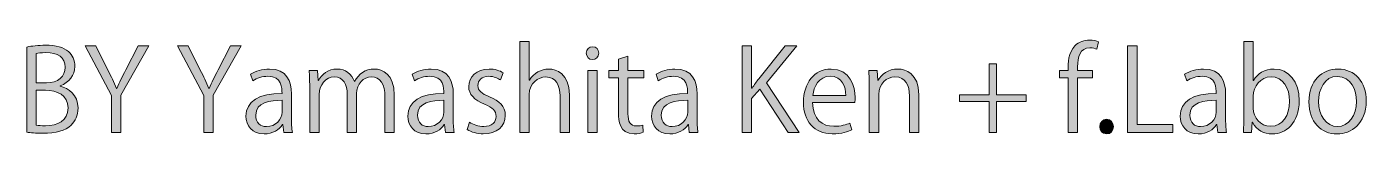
# Model space of a CAD drawing. Header units: inches. Extents: x -59 to 469, y 3 to 300.
# Drawn here: x 366 to 465.6, y 8.1 to 15.1 of the extents above; entities that cross this region are included whole.
import ezdxf

# ---------------------------------------------------------------- set-up
doc = ezdxf.new("R2010")
doc.units = ezdxf.units.IN
doc.header["$MEASUREMENT"] = 0
doc.layers.add('レイヤー 1', color=7, linetype='Continuous')

# ---------------------------------------------------------------- blocks, each defined once
blk = doc.blocks.new('block 129')
at = {"layer": 'レイヤー 1', "true_color": 0xffffff}
h = blk.add_hatch(color=7, dxfattribs=at)
h.dxf.hatch_style = 2
edge = h.paths.add_edge_path()
edge.add_spline(control_points=[(406.372, 8.183), (406.372, 8.183), (405.669, 8.183), (405.669, 8.183), (405.669, 8.183), (405.669, 10.91), (405.669, 10.91), (405.669, 11.663), (405.398, 12.316), (404.602, 12.316), (404.06, 12.316), (403.383, 11.867), (403.383, 11.02), (403.383, 11.02), (403.383, 8.183), (403.383, 8.183), (403.383, 8.183), (402.68, 8.183), (402.68, 8.183), (402.68, 8.183), (402.68, 14.958), (402.68, 14.958), (402.68, 14.958), (403.383, 14.958), (403.383, 14.958), (403.383, 14.958), (403.383, 12.087), (403.383, 12.087), (403.383, 12.087), (403.4, 12.087), (403.4, 12.087), (403.705, 12.595), (404.264, 12.908), (404.831, 12.908), (405.398, 12.908), (406.372, 12.561), (406.372, 10.995), (406.372, 10.995), (406.372, 8.183), (406.372, 8.183)], knot_values=[0, 0, 0, 0, 1, 1, 1, 2, 2, 2, 3, 3, 3, 4, 4, 4, 5, 5, 5, 6, 6, 6, 7, 7, 7, 8, 8, 8, 9, 9, 9, 10, 10, 10, 11, 11, 11, 12, 12, 12, 13, 13, 13, 13], degree=3, periodic=1)
h = blk.add_hatch(color=7, dxfattribs=at)
h.dxf.hatch_style = 2
edge = h.paths.add_edge_path()
edge.add_spline(control_points=[(443.429, 12.798), (443.429, 13.374), (443.429, 14.128), (443.937, 14.644), (444.242, 14.94), (444.64, 15.059), (445.004, 15.059), (445.301, 15.059), (445.538, 14.991), (445.69, 14.923), (445.69, 14.923), (445.571, 14.373), (445.571, 14.373), (445.445, 14.424), (445.283, 14.483), (445.038, 14.483), (444.31, 14.483), (444.132, 13.806), (444.132, 13.061), (444.132, 13.061), (444.132, 12.798), (444.132, 12.798), (444.132, 12.798), (445.25, 12.798), (445.25, 12.798), (445.25, 12.798), (445.25, 12.248), (445.25, 12.248), (445.25, 12.248), (444.132, 12.248), (444.132, 12.248), (444.132, 12.248), (444.132, 8.183), (444.132, 8.183), (444.132, 8.183), (443.429, 8.183), (443.429, 8.183), (443.429, 8.183), (443.429, 12.248), (443.429, 12.248), (443.429, 12.248), (442.794, 12.248), (442.794, 12.248), (442.794, 12.248), (442.794, 12.798), (442.794, 12.798), (442.794, 12.798), (443.429, 12.798), (443.429, 12.798)], knot_values=[0, 0, 0, 0, 1, 1, 1, 2, 2, 2, 3, 3, 3, 4, 4, 4, 5, 5, 5, 6, 6, 6, 7, 7, 7, 8, 8, 8, 9, 9, 9, 10, 10, 10, 11, 11, 11, 12, 12, 12, 13, 13, 13, 14, 14, 14, 15, 15, 15, 16, 16, 16, 16], degree=3, periodic=1)
h = blk.add_hatch(color=7, dxfattribs=at)
h.dxf.hatch_style = 2
edge = h.paths.add_edge_path()
edge.add_spline(control_points=[(457.204, 12.053), (457.492, 12.587), (458.017, 12.908), (458.737, 12.908), (459.829, 12.908), (460.6, 11.969), (460.6, 10.546), (460.6, 8.869), (459.575, 8.082), (458.619, 8.082), (457.95, 8.082), (457.458, 8.353), (457.128, 8.946), (457.128, 8.946), (457.103, 8.946), (457.103, 8.946), (457.103, 8.946), (457.06, 8.183), (457.06, 8.183), (457.06, 8.183), (456.451, 8.183), (456.451, 8.183), (456.468, 8.488), (456.485, 8.954), (456.485, 9.327), (456.485, 9.327), (456.485, 14.958), (456.485, 14.958), (456.485, 14.958), (457.188, 14.958), (457.188, 14.958), (457.188, 14.958), (457.188, 12.053), (457.188, 12.053), (457.188, 12.053), (457.204, 12.053), (457.204, 12.053)], knot_values=[0, 0, 0, 0, 1, 1, 1, 2, 2, 2, 3, 3, 3, 4, 4, 4, 5, 5, 5, 6, 6, 6, 7, 7, 7, 8, 8, 8, 9, 9, 9, 10, 10, 10, 11, 11, 11, 12, 12, 12, 12], degree=3, periodic=1)
edge = h.paths.add_edge_path()
edge.add_spline(control_points=[(457.188, 9.987), (457.188, 9.301), (457.704, 8.658), (458.483, 8.658), (459.381, 8.658), (459.88, 9.428), (459.88, 10.52), (459.88, 11.486), (459.406, 12.332), (458.508, 12.332), (457.704, 12.332), (457.188, 11.579), (457.188, 10.901), (457.188, 10.901), (457.188, 9.987), (457.188, 9.987)], knot_values=[0, 0, 0, 0, 1, 1, 1, 2, 2, 2, 3, 3, 3, 4, 4, 4, 5, 5, 5, 5], degree=3, periodic=1)
h = blk.add_hatch(color=7, dxfattribs=at)
h.dxf.hatch_style = 2
edge = h.paths.add_edge_path()
edge.add_spline(control_points=[(368.526, 11.638), (369.136, 11.494), (369.856, 10.986), (369.856, 10.012), (369.856, 9.436), (369.636, 9.03), (369.339, 8.742), (368.907, 8.319), (368.213, 8.133), (367.239, 8.133), (366.706, 8.133), (366.308, 8.175), (366.046, 8.2), (366.046, 8.2), (366.046, 14.542), (366.046, 14.542), (366.401, 14.619), (366.909, 14.678), (367.434, 14.678), (368.23, 14.678), (368.755, 14.526), (369.136, 14.204), (369.441, 13.941), (369.619, 13.569), (369.619, 13.086), (369.619, 12.451), (369.187, 11.901), (368.526, 11.663), (368.526, 11.663), (368.526, 11.638), (368.526, 11.638)], knot_values=[0, 0, 0, 0, 1, 1, 1, 2, 2, 2, 3, 3, 3, 4, 4, 4, 5, 5, 5, 6, 6, 6, 7, 7, 7, 8, 8, 8, 9, 9, 9, 10, 10, 10, 10], degree=3, periodic=1)
edge = h.paths.add_edge_path()
edge.add_spline(control_points=[(367.502, 11.875), (368.357, 11.875), (368.907, 12.366), (368.907, 13.027), (368.907, 13.027), (368.907, 13.035), (368.907, 13.035), (368.907, 13.797), (368.349, 14.128), (367.468, 14.128), (367.096, 14.128), (366.875, 14.102), (366.748, 14.068), (366.748, 14.068), (366.748, 11.875), (366.748, 11.875), (366.748, 11.875), (367.502, 11.875), (367.502, 11.875)], knot_values=[0, 0, 0, 0, 1, 1, 1, 2, 2, 2, 3, 3, 3, 4, 4, 4, 5, 5, 5, 6, 6, 6, 6], degree=3, periodic=1)
edge = h.paths.add_edge_path()
edge.add_spline(control_points=[(366.748, 8.734), (366.909, 8.7), (367.138, 8.692), (367.434, 8.692), (368.323, 8.692), (369.119, 9.039), (369.119, 10.012), (369.119, 10.978), (368.281, 11.333), (367.426, 11.333), (367.426, 11.333), (366.748, 11.333), (366.748, 11.333), (366.748, 11.333), (366.748, 8.734), (366.748, 8.734)], knot_values=[0, 0, 0, 0, 1, 1, 1, 2, 2, 2, 3, 3, 3, 4, 4, 4, 5, 5, 5, 5], degree=3, periodic=1)
h = blk.add_hatch(color=7, dxfattribs=at)
h.dxf.hatch_style = 2
edge = h.paths.add_edge_path()
edge.add_spline(control_points=[(375.114, 14.636), (375.114, 14.636), (373.039, 10.952), (373.039, 10.952), (373.039, 10.952), (373.039, 8.183), (373.039, 8.183), (373.039, 8.183), (372.336, 8.183), (372.336, 8.183), (372.336, 8.183), (372.336, 10.935), (372.336, 10.935), (372.336, 10.935), (370.372, 14.636), (370.372, 14.636), (370.372, 14.636), (371.176, 14.636), (371.176, 14.636), (371.176, 14.636), (372.074, 12.832), (372.074, 12.832), (372.319, 12.35), (372.522, 11.934), (372.717, 11.469), (372.717, 11.469), (372.743, 11.469), (372.743, 11.469), (372.921, 11.901), (373.141, 12.341), (373.395, 12.841), (373.395, 12.841), (374.326, 14.636), (374.326, 14.636), (374.326, 14.636), (375.114, 14.636), (375.114, 14.636)], knot_values=[0, 0, 0, 0, 1, 1, 1, 2, 2, 2, 3, 3, 3, 4, 4, 4, 5, 5, 5, 6, 6, 6, 7, 7, 7, 8, 8, 8, 9, 9, 9, 10, 10, 10, 11, 11, 11, 12, 12, 12, 12], degree=3, periodic=1)
h = blk.add_hatch(color=7, dxfattribs=at)
h.dxf.hatch_style = 2
edge = h.paths.add_edge_path()
edge.add_spline(control_points=[(381.98, 14.636), (381.98, 14.636), (379.905, 10.952), (379.905, 10.952), (379.905, 10.952), (379.905, 8.183), (379.905, 8.183), (379.905, 8.183), (379.202, 8.183), (379.202, 8.183), (379.202, 8.183), (379.202, 10.935), (379.202, 10.935), (379.202, 10.935), (377.238, 14.636), (377.238, 14.636), (377.238, 14.636), (378.042, 14.636), (378.042, 14.636), (378.042, 14.636), (378.94, 12.832), (378.94, 12.832), (379.185, 12.35), (379.389, 11.934), (379.583, 11.469), (379.583, 11.469), (379.609, 11.469), (379.609, 11.469), (379.787, 11.901), (380.007, 12.341), (380.261, 12.841), (380.261, 12.841), (381.192, 14.636), (381.192, 14.636), (381.192, 14.636), (381.98, 14.636), (381.98, 14.636)], knot_values=[0, 0, 0, 0, 1, 1, 1, 2, 2, 2, 3, 3, 3, 4, 4, 4, 5, 5, 5, 6, 6, 6, 7, 7, 7, 8, 8, 8, 9, 9, 9, 10, 10, 10, 11, 11, 11, 12, 12, 12, 12], degree=3, periodic=1)
h = blk.add_hatch(color=7, dxfattribs=at)
h.dxf.hatch_style = 2
edge = h.paths.add_edge_path()
edge.add_spline(control_points=[(408.082, 13.611), (407.811, 13.611), (407.625, 13.823), (407.625, 14.094), (407.625, 14.356), (407.819, 14.568), (408.09, 14.568), (408.37, 14.568), (408.548, 14.356), (408.548, 14.094), (408.548, 13.797), (408.353, 13.611), (408.082, 13.611)], knot_values=[0, 0, 0, 0, 1, 1, 1, 2, 2, 2, 3, 3, 3, 4, 4, 4, 4], degree=3, periodic=1)
h.paths.add_polyline_path([(408.437, 8.183), (407.735, 8.183), (407.735, 12.798), (408.437, 12.798)])
h = blk.add_hatch(color=7, dxfattribs=at)
h.dxf.hatch_style = 2
edge = h.paths.add_edge_path()
edge.add_spline(control_points=[(423.449, 8.183), (423.449, 8.183), (422.619, 8.183), (422.619, 8.183), (422.619, 8.183), (420.51, 11.418), (420.51, 11.418), (420.51, 11.418), (419.91, 10.715), (419.91, 10.715), (419.91, 10.715), (419.91, 8.183), (419.91, 8.183), (419.91, 8.183), (419.207, 8.183), (419.207, 8.183), (419.207, 8.183), (419.207, 14.636), (419.207, 14.636), (419.207, 14.636), (419.91, 14.636), (419.91, 14.636), (419.91, 14.636), (419.91, 11.486), (419.91, 11.486), (419.91, 11.486), (419.943, 11.486), (419.943, 11.486), (420.104, 11.731), (420.282, 11.969), (420.443, 12.18), (420.443, 12.18), (422.407, 14.636), (422.407, 14.636), (422.407, 14.636), (423.271, 14.636), (423.271, 14.636), (423.271, 14.636), (421.002, 11.892), (421.002, 11.892), (421.002, 11.892), (423.449, 8.183), (423.449, 8.183)], knot_values=[0, 0, 0, 0, 1, 1, 1, 2, 2, 2, 3, 3, 3, 4, 4, 4, 5, 5, 5, 6, 6, 6, 7, 7, 7, 8, 8, 8, 9, 9, 9, 10, 10, 10, 11, 11, 11, 12, 12, 12, 13, 13, 13, 14, 14, 14, 14], degree=3, periodic=1)
h = blk.add_hatch(color=7, dxfattribs=at)
h.dxf.hatch_style = 2
h.paths.add_polyline_path([(451.219, 8.183), (447.849, 8.183), (447.849, 14.636), (448.551, 14.636), (448.551, 8.785), (451.219, 8.785)])
h = blk.add_hatch(color=7, dxfattribs=at)
h.dxf.hatch_style = 2
edge = h.paths.add_edge_path()
edge.add_spline(control_points=[(410.021, 13.637), (410.021, 13.637), (410.715, 13.874), (410.715, 13.874), (410.715, 13.874), (410.715, 12.798), (410.715, 12.798), (410.715, 12.798), (411.909, 12.798), (411.909, 12.798), (411.909, 12.798), (411.909, 12.248), (411.909, 12.248), (411.909, 12.248), (410.715, 12.248), (410.715, 12.248), (410.715, 12.248), (410.715, 9.58), (410.715, 9.58), (410.715, 8.996), (410.893, 8.674), (411.342, 8.674), (411.553, 8.674), (411.697, 8.7), (411.816, 8.742), (411.816, 8.742), (411.858, 8.2), (411.858, 8.2), (411.705, 8.133), (411.468, 8.09), (411.172, 8.09), (410.055, 8.09), (410.021, 9.106), (410.021, 9.598), (410.021, 9.598), (410.021, 12.248), (410.021, 12.248), (410.021, 12.248), (409.309, 12.248), (409.309, 12.248), (409.309, 12.248), (409.309, 12.798), (409.309, 12.798), (409.309, 12.798), (410.021, 12.798), (410.021, 12.798), (410.021, 12.798), (410.021, 13.637), (410.021, 13.637)], knot_values=[0, 0, 0, 0, 1, 1, 1, 2, 2, 2, 3, 3, 3, 4, 4, 4, 5, 5, 5, 6, 6, 6, 7, 7, 7, 8, 8, 8, 9, 9, 9, 10, 10, 10, 11, 11, 11, 12, 12, 12, 13, 13, 13, 14, 14, 14, 15, 15, 15, 16, 16, 16, 16], degree=3, periodic=1)
h = blk.add_hatch(color=7, dxfattribs=at)
h.dxf.hatch_style = 2
h.paths.add_polyline_path([(437.562, 13.281), (438.104, 13.281), (438.104, 10.995), (440.306, 10.995), (440.306, 10.487), (438.104, 10.487), (438.104, 8.183), (437.562, 8.183), (437.562, 10.487), (435.361, 10.487), (435.361, 10.995), (437.562, 10.995)])
h = blk.add_hatch(color=7, dxfattribs=at)
h.dxf.hatch_style = 2
edge = h.paths.add_edge_path()
edge.add_spline(control_points=[(385.714, 9.284), (385.714, 8.903), (385.722, 8.505), (385.781, 8.183), (385.781, 8.183), (385.138, 8.183), (385.138, 8.183), (385.138, 8.183), (385.07, 8.776), (385.07, 8.776), (385.07, 8.776), (385.045, 8.776), (385.045, 8.776), (384.808, 8.412), (384.333, 8.082), (383.681, 8.082), (382.8, 8.082), (382.335, 8.725), (382.335, 9.394), (382.335, 10.504), (383.3, 11.105), (385.011, 11.096), (385.011, 11.486), (385.011, 12.366), (383.961, 12.366), (383.562, 12.366), (383.148, 12.256), (382.834, 12.036), (382.834, 12.036), (382.665, 12.519), (382.665, 12.519), (383.037, 12.764), (383.554, 12.908), (384.071, 12.908), (385.375, 12.908), (385.714, 11.985), (385.714, 11.071), (385.714, 11.071), (385.714, 9.284), (385.714, 9.284)], knot_values=[0, 0, 0, 0, 1, 1, 1, 2, 2, 2, 3, 3, 3, 4, 4, 4, 5, 5, 5, 6, 6, 6, 7, 7, 7, 8, 8, 8, 9, 9, 9, 10, 10, 10, 11, 11, 11, 12, 12, 12, 13, 13, 13, 13], degree=3, periodic=1)
edge = h.paths.add_edge_path()
edge.add_spline(control_points=[(385.019, 10.58), (384.147, 10.58), (383.055, 10.453), (383.055, 9.479), (383.055, 8.886), (383.427, 8.624), (383.85, 8.624), (384.536, 8.624), (385.019, 9.149), (385.019, 9.708), (385.019, 9.708), (385.019, 10.58), (385.019, 10.58)], knot_values=[0, 0, 0, 0, 1, 1, 1, 2, 2, 2, 3, 3, 3, 4, 4, 4, 4], degree=3, periodic=1)
h = blk.add_hatch(color=7, dxfattribs=at)
h.dxf.hatch_style = 2
edge = h.paths.add_edge_path()
edge.add_spline(control_points=[(393.351, 8.183), (393.351, 8.183), (392.656, 8.183), (392.656, 8.183), (392.656, 8.183), (392.656, 10.851), (392.656, 10.851), (392.656, 11.748), (392.334, 12.324), (391.64, 12.324), (391.073, 12.324), (390.556, 11.791), (390.556, 11.088), (390.556, 11.088), (390.556, 8.183), (390.556, 8.183), (390.556, 8.183), (389.862, 8.183), (389.862, 8.183), (389.862, 8.183), (389.862, 11.029), (389.862, 11.029), (389.862, 11.765), (389.549, 12.324), (388.897, 12.324), (388.295, 12.324), (387.762, 11.731), (387.762, 11.012), (387.762, 11.012), (387.762, 8.183), (387.762, 8.183), (387.762, 8.183), (387.068, 8.183), (387.068, 8.183), (387.068, 8.183), (387.068, 11.613), (387.068, 11.613), (387.068, 12.087), (387.051, 12.425), (387.034, 12.806), (387.034, 12.806), (387.652, 12.806), (387.652, 12.806), (387.652, 12.806), (387.695, 12.062), (387.695, 12.062), (387.695, 12.062), (387.72, 12.062), (387.72, 12.062), (387.974, 12.51), (388.397, 12.908), (389.126, 12.908), (389.726, 12.908), (390.192, 12.536), (390.387, 11.985), (390.387, 11.985), (390.404, 11.985), (390.404, 11.985), (390.709, 12.536), (391.175, 12.908), (391.886, 12.908), (392.453, 12.908), (393.351, 12.544), (393.351, 10.961), (393.351, 10.961), (393.351, 8.183), (393.351, 8.183)], knot_values=[0, 0, 0, 0, 1, 1, 1, 2, 2, 2, 3, 3, 3, 4, 4, 4, 5, 5, 5, 6, 6, 6, 7, 7, 7, 8, 8, 8, 9, 9, 9, 10, 10, 10, 11, 11, 11, 12, 12, 12, 13, 13, 13, 14, 14, 14, 15, 15, 15, 16, 16, 16, 17, 17, 17, 18, 18, 18, 19, 19, 19, 20, 20, 20, 21, 21, 21, 22, 22, 22, 22], degree=3, periodic=1)
h = blk.add_hatch(color=7, dxfattribs=at)
h.dxf.hatch_style = 2
edge = h.paths.add_edge_path()
edge.add_spline(control_points=[(397.736, 9.284), (397.736, 8.903), (397.745, 8.505), (397.804, 8.183), (397.804, 8.183), (397.16, 8.183), (397.16, 8.183), (397.16, 8.183), (397.093, 8.776), (397.093, 8.776), (397.093, 8.776), (397.067, 8.776), (397.067, 8.776), (396.83, 8.412), (396.356, 8.082), (395.704, 8.082), (394.823, 8.082), (394.357, 8.725), (394.357, 9.394), (394.357, 10.504), (395.323, 11.105), (397.033, 11.096), (397.033, 11.486), (397.033, 12.366), (395.983, 12.366), (395.585, 12.366), (395.17, 12.256), (394.857, 12.036), (394.857, 12.036), (394.688, 12.519), (394.688, 12.519), (395.06, 12.764), (395.577, 12.908), (396.093, 12.908), (397.397, 12.908), (397.736, 11.985), (397.736, 11.071), (397.736, 11.071), (397.736, 9.284), (397.736, 9.284)], knot_values=[0, 0, 0, 0, 1, 1, 1, 2, 2, 2, 3, 3, 3, 4, 4, 4, 5, 5, 5, 6, 6, 6, 7, 7, 7, 8, 8, 8, 9, 9, 9, 10, 10, 10, 11, 11, 11, 12, 12, 12, 13, 13, 13, 13], degree=3, periodic=1)
edge = h.paths.add_edge_path()
edge.add_spline(control_points=[(397.042, 10.58), (396.169, 10.58), (395.077, 10.453), (395.077, 9.479), (395.077, 8.886), (395.45, 8.624), (395.873, 8.624), (396.559, 8.624), (397.042, 9.149), (397.042, 9.708), (397.042, 9.708), (397.042, 10.58), (397.042, 10.58)], knot_values=[0, 0, 0, 0, 1, 1, 1, 2, 2, 2, 3, 3, 3, 4, 4, 4, 4], degree=3, periodic=1)
h = blk.add_hatch(color=7, dxfattribs=at)
h.dxf.hatch_style = 2
edge = h.paths.add_edge_path()
edge.add_spline(control_points=[(401.25, 12.095), (401.08, 12.206), (400.767, 12.366), (400.352, 12.366), (399.844, 12.366), (399.573, 12.053), (399.573, 11.681), (399.573, 11.282), (399.836, 11.096), (400.428, 10.842), (401.173, 10.538), (401.605, 10.148), (401.605, 9.454), (401.605, 8.632), (400.979, 8.09), (399.971, 8.09), (399.514, 8.09), (399.074, 8.218), (398.76, 8.404), (398.76, 8.404), (398.955, 8.946), (398.955, 8.946), (399.2, 8.802), (399.599, 8.632), (399.997, 8.632), (400.615, 8.632), (400.92, 8.962), (400.92, 9.377), (400.92, 9.809), (400.674, 10.046), (400.064, 10.292), (399.285, 10.605), (398.887, 11.037), (398.887, 11.596), (398.887, 12.316), (399.463, 12.908), (400.395, 12.908), (400.835, 12.908), (401.208, 12.781), (401.453, 12.629), (401.453, 12.629), (401.25, 12.095), (401.25, 12.095)], knot_values=[0, 0, 0, 0, 1, 1, 1, 2, 2, 2, 3, 3, 3, 4, 4, 4, 5, 5, 5, 6, 6, 6, 7, 7, 7, 8, 8, 8, 9, 9, 9, 10, 10, 10, 11, 11, 11, 12, 12, 12, 13, 13, 13, 14, 14, 14, 14], degree=3, periodic=1)
h = blk.add_hatch(color=7, dxfattribs=at)
h.dxf.hatch_style = 2
edge = h.paths.add_edge_path()
edge.add_spline(control_points=[(415.854, 9.284), (415.854, 8.903), (415.863, 8.505), (415.922, 8.183), (415.922, 8.183), (415.279, 8.183), (415.279, 8.183), (415.279, 8.183), (415.211, 8.776), (415.211, 8.776), (415.211, 8.776), (415.185, 8.776), (415.185, 8.776), (414.948, 8.412), (414.474, 8.082), (413.822, 8.082), (412.942, 8.082), (412.476, 8.725), (412.476, 9.394), (412.476, 10.504), (413.441, 11.105), (415.152, 11.096), (415.152, 11.486), (415.152, 12.366), (414.102, 12.366), (413.704, 12.366), (413.289, 12.256), (412.975, 12.036), (412.975, 12.036), (412.806, 12.519), (412.806, 12.519), (413.179, 12.764), (413.695, 12.908), (414.211, 12.908), (415.516, 12.908), (415.854, 11.985), (415.854, 11.071), (415.854, 11.071), (415.854, 9.284), (415.854, 9.284)], knot_values=[0, 0, 0, 0, 1, 1, 1, 2, 2, 2, 3, 3, 3, 4, 4, 4, 5, 5, 5, 6, 6, 6, 7, 7, 7, 8, 8, 8, 9, 9, 9, 10, 10, 10, 11, 11, 11, 12, 12, 12, 13, 13, 13, 13], degree=3, periodic=1)
edge = h.paths.add_edge_path()
edge.add_spline(control_points=[(415.16, 10.58), (414.288, 10.58), (413.196, 10.453), (413.196, 9.479), (413.196, 8.886), (413.568, 8.624), (413.992, 8.624), (414.677, 8.624), (415.16, 9.149), (415.16, 9.708), (415.16, 9.708), (415.16, 10.58), (415.16, 10.58)], knot_values=[0, 0, 0, 0, 1, 1, 1, 2, 2, 2, 3, 3, 3, 4, 4, 4, 4], degree=3, periodic=1)
h = blk.add_hatch(color=7, dxfattribs=at)
h.dxf.hatch_style = 2
edge = h.paths.add_edge_path()
edge.add_spline(control_points=[(427.352, 8.378), (427.089, 8.251), (426.607, 8.09), (425.904, 8.09), (424.558, 8.09), (423.753, 9.039), (423.753, 10.419), (423.753, 11.867), (424.566, 12.908), (425.811, 12.908), (427.233, 12.908), (427.598, 11.604), (427.598, 10.8), (427.598, 10.639), (427.589, 10.52), (427.58, 10.41), (427.58, 10.41), (424.439, 10.41), (424.439, 10.41), (424.447, 9.132), (425.176, 8.649), (426.005, 8.649), (426.581, 8.649), (426.929, 8.768), (427.217, 8.886), (427.217, 8.886), (427.352, 8.378), (427.352, 8.378)], knot_values=[0, 0, 0, 0, 1, 1, 1, 2, 2, 2, 3, 3, 3, 4, 4, 4, 5, 5, 5, 6, 6, 6, 7, 7, 7, 8, 8, 8, 9, 9, 9, 9], degree=3, periodic=1)
edge = h.paths.add_edge_path()
edge.add_spline(control_points=[(426.903, 10.935), (426.911, 11.562), (426.649, 12.375), (425.743, 12.375), (424.896, 12.375), (424.524, 11.57), (424.456, 10.935), (424.456, 10.935), (426.903, 10.935), (426.903, 10.935)], knot_values=[0, 0, 0, 0, 1, 1, 1, 2, 2, 2, 3, 3, 3, 3], degree=3, periodic=1)
h = blk.add_hatch(color=7, dxfattribs=at)
h.dxf.hatch_style = 2
edge = h.paths.add_edge_path()
edge.add_spline(control_points=[(432.339, 8.183), (432.339, 8.183), (431.636, 8.183), (431.636, 8.183), (431.636, 8.183), (431.636, 10.91), (431.636, 10.91), (431.636, 11.663), (431.365, 12.324), (430.56, 12.324), (429.959, 12.324), (429.35, 11.816), (429.35, 11.012), (429.35, 11.012), (429.35, 8.183), (429.35, 8.183), (429.35, 8.183), (428.647, 8.183), (428.647, 8.183), (428.647, 8.183), (428.647, 11.613), (428.647, 11.613), (428.647, 12.087), (428.63, 12.434), (428.613, 12.806), (428.613, 12.806), (429.24, 12.806), (429.24, 12.806), (429.24, 12.806), (429.282, 12.053), (429.282, 12.053), (429.282, 12.053), (429.299, 12.053), (429.299, 12.053), (429.528, 12.502), (430.061, 12.908), (430.781, 12.908), (431.356, 12.908), (432.339, 12.561), (432.339, 10.995), (432.339, 10.995), (432.339, 8.183), (432.339, 8.183)], knot_values=[0, 0, 0, 0, 1, 1, 1, 2, 2, 2, 3, 3, 3, 4, 4, 4, 5, 5, 5, 6, 6, 6, 7, 7, 7, 8, 8, 8, 9, 9, 9, 10, 10, 10, 11, 11, 11, 12, 12, 12, 13, 13, 13, 14, 14, 14, 14], degree=3, periodic=1)
h = blk.add_hatch(color=7, dxfattribs=at)
h.dxf.hatch_style = 2
edge = h.paths.add_edge_path()
edge.add_spline(control_points=[(455.131, 9.284), (455.131, 8.903), (455.139, 8.505), (455.198, 8.183), (455.198, 8.183), (454.555, 8.183), (454.555, 8.183), (454.555, 8.183), (454.487, 8.776), (454.487, 8.776), (454.487, 8.776), (454.461, 8.776), (454.461, 8.776), (454.224, 8.412), (453.75, 8.082), (453.098, 8.082), (452.218, 8.082), (451.752, 8.725), (451.752, 9.394), (451.752, 10.504), (452.717, 11.105), (454.428, 11.096), (454.428, 11.486), (454.428, 12.366), (453.378, 12.366), (452.98, 12.366), (452.565, 12.256), (452.251, 12.036), (452.251, 12.036), (452.082, 12.519), (452.082, 12.519), (452.455, 12.764), (452.971, 12.908), (453.488, 12.908), (454.792, 12.908), (455.131, 11.985), (455.131, 11.071), (455.131, 11.071), (455.131, 9.284), (455.131, 9.284)], knot_values=[0, 0, 0, 0, 1, 1, 1, 2, 2, 2, 3, 3, 3, 4, 4, 4, 5, 5, 5, 6, 6, 6, 7, 7, 7, 8, 8, 8, 9, 9, 9, 10, 10, 10, 11, 11, 11, 12, 12, 12, 13, 13, 13, 13], degree=3, periodic=1)
edge = h.paths.add_edge_path()
edge.add_spline(control_points=[(454.436, 10.58), (453.564, 10.58), (452.472, 10.453), (452.472, 9.479), (452.472, 8.886), (452.844, 8.624), (453.268, 8.624), (453.953, 8.624), (454.436, 9.149), (454.436, 9.708), (454.436, 9.708), (454.436, 10.58), (454.436, 10.58)], knot_values=[0, 0, 0, 0, 1, 1, 1, 2, 2, 2, 3, 3, 3, 4, 4, 4, 4], degree=3, periodic=1)
h = blk.add_hatch(color=7, dxfattribs=at)
h.dxf.hatch_style = 2
edge = h.paths.add_edge_path()
edge.add_spline(control_points=[(465.578, 10.529), (465.578, 8.81), (464.444, 8.082), (463.419, 8.082), (462.234, 8.082), (461.319, 8.971), (461.319, 10.461), (461.319, 12.036), (462.301, 12.908), (463.478, 12.908), (464.74, 12.908), (465.578, 11.943), (465.578, 10.529)], knot_values=[0, 0, 0, 0, 1, 1, 1, 2, 2, 2, 3, 3, 3, 4, 4, 4, 4], degree=3, periodic=1)
edge = h.paths.add_edge_path()
edge.add_spline(control_points=[(463.453, 12.358), (462.454, 12.358), (462.039, 11.376), (462.039, 10.487), (462.039, 9.462), (462.606, 8.632), (463.436, 8.632), (464.274, 8.632), (464.858, 9.462), (464.858, 10.504), (464.858, 11.325), (464.461, 12.358), (463.453, 12.358)], knot_values=[0, 0, 0, 0, 1, 1, 1, 2, 2, 2, 3, 3, 3, 4, 4, 4, 4], degree=3, periodic=1)
h = blk.add_hatch(color=7, dxfattribs=at)
h.dxf.hatch_style = 2
edge = h.paths.add_edge_path()
edge.add_spline(control_points=[(445.783, 8.615), (445.783, 8.937), (445.994, 9.166), (446.291, 9.166), (446.587, 9.166), (446.791, 8.937), (446.791, 8.615), (446.791, 8.311), (446.596, 8.082), (446.282, 8.082), (445.961, 8.082), (445.783, 8.336), (445.783, 8.615)], knot_values=[0, 0, 0, 0, 1, 1, 1, 2, 2, 2, 3, 3, 3, 4, 4, 4, 4], degree=3, periodic=1)
at = {"layer": 'レイヤー 1', "lineweight": 0}
for points in [[(451.219, 8.183), (447.849, 8.183), (447.849, 14.636), (448.551, 14.636), (448.551, 8.785), (451.219, 8.785), (451.219, 8.183)], [(437.562, 13.281), (438.104, 13.281), (438.104, 10.995), (440.306, 10.995), (440.306, 10.487), (438.104, 10.487), (438.104, 8.183), (437.562, 8.183), (437.562, 10.487), (435.361, 10.487), (435.361, 10.995), (437.562, 10.995), (437.562, 13.281)], [(408.437, 8.183), (407.735, 8.183), (407.735, 12.798), (408.437, 12.798), (408.437, 8.183)]]:
    blk.add_lwpolyline(points, dxfattribs=at)
for points, knots in [([(406.372, 8.183), (406.372, 8.183), (405.669, 8.183), (405.669, 8.183), (405.669, 8.183), (405.669, 10.91), (405.669, 10.91), (405.669, 11.663), (405.398, 12.316), (404.602, 12.316), (404.06, 12.316), (403.383, 11.867), (403.383, 11.02), (403.383, 11.02), (403.383, 8.183), (403.383, 8.183), (403.383, 8.183), (402.68, 8.183), (402.68, 8.183), (402.68, 8.183), (402.68, 14.958), (402.68, 14.958), (402.68, 14.958), (403.383, 14.958), (403.383, 14.958), (403.383, 14.958), (403.383, 12.087), (403.383, 12.087), (403.383, 12.087), (403.4, 12.087), (403.4, 12.087), (403.705, 12.595), (404.264, 12.908), (404.831, 12.908), (405.398, 12.908), (406.372, 12.561), (406.372, 10.995), (406.372, 10.995), (406.372, 8.183), (406.372, 8.183)], [0, 0, 0, 0, 1, 1, 1, 2, 2, 2, 3, 3, 3, 4, 4, 4, 5, 5, 5, 6, 6, 6, 7, 7, 7, 8, 8, 8, 9, 9, 9, 10, 10, 10, 11, 11, 11, 12, 12, 12, 13, 13, 13, 13]), ([(443.429, 12.798), (443.429, 13.374), (443.429, 14.128), (443.937, 14.644), (444.242, 14.94), (444.64, 15.059), (445.004, 15.059), (445.301, 15.059), (445.538, 14.991), (445.69, 14.923), (445.69, 14.923), (445.571, 14.373), (445.571, 14.373), (445.445, 14.424), (445.283, 14.483), (445.038, 14.483), (444.31, 14.483), (444.132, 13.806), (444.132, 13.061), (444.132, 13.061), (444.132, 12.798), (444.132, 12.798), (444.132, 12.798), (445.25, 12.798), (445.25, 12.798), (445.25, 12.798), (445.25, 12.248), (445.25, 12.248), (445.25, 12.248), (444.132, 12.248), (444.132, 12.248), (444.132, 12.248), (444.132, 8.183), (444.132, 8.183), (444.132, 8.183), (443.429, 8.183), (443.429, 8.183), (443.429, 8.183), (443.429, 12.248), (443.429, 12.248), (443.429, 12.248), (442.794, 12.248), (442.794, 12.248), (442.794, 12.248), (442.794, 12.798), (442.794, 12.798), (442.794, 12.798), (443.429, 12.798), (443.429, 12.798)], [0, 0, 0, 0, 1, 1, 1, 2, 2, 2, 3, 3, 3, 4, 4, 4, 5, 5, 5, 6, 6, 6, 7, 7, 7, 8, 8, 8, 9, 9, 9, 10, 10, 10, 11, 11, 11, 12, 12, 12, 13, 13, 13, 14, 14, 14, 15, 15, 15, 16, 16, 16, 16]), ([(457.204, 12.053), (457.492, 12.587), (458.017, 12.908), (458.737, 12.908), (459.829, 12.908), (460.6, 11.969), (460.6, 10.546), (460.6, 8.869), (459.575, 8.082), (458.619, 8.082), (457.95, 8.082), (457.458, 8.353), (457.128, 8.946), (457.128, 8.946), (457.103, 8.946), (457.103, 8.946), (457.103, 8.946), (457.06, 8.183), (457.06, 8.183), (457.06, 8.183), (456.451, 8.183), (456.451, 8.183), (456.468, 8.488), (456.485, 8.954), (456.485, 9.327), (456.485, 9.327), (456.485, 14.958), (456.485, 14.958), (456.485, 14.958), (457.188, 14.958), (457.188, 14.958), (457.188, 14.958), (457.188, 12.053), (457.188, 12.053), (457.188, 12.053), (457.204, 12.053), (457.204, 12.053)], [0, 0, 0, 0, 1, 1, 1, 2, 2, 2, 3, 3, 3, 4, 4, 4, 5, 5, 5, 6, 6, 6, 7, 7, 7, 8, 8, 8, 9, 9, 9, 10, 10, 10, 11, 11, 11, 12, 12, 12, 12]), ([(368.526, 11.638), (369.136, 11.494), (369.856, 10.986), (369.856, 10.012), (369.856, 9.436), (369.636, 9.03), (369.339, 8.742), (368.907, 8.319), (368.213, 8.133), (367.239, 8.133), (366.706, 8.133), (366.308, 8.175), (366.046, 8.2), (366.046, 8.2), (366.046, 14.542), (366.046, 14.542), (366.401, 14.619), (366.909, 14.678), (367.434, 14.678), (368.23, 14.678), (368.755, 14.526), (369.136, 14.204), (369.441, 13.941), (369.619, 13.569), (369.619, 13.086), (369.619, 12.451), (369.187, 11.901), (368.526, 11.663), (368.526, 11.663), (368.526, 11.638), (368.526, 11.638)], [0, 0, 0, 0, 1, 1, 1, 2, 2, 2, 3, 3, 3, 4, 4, 4, 5, 5, 5, 6, 6, 6, 7, 7, 7, 8, 8, 8, 9, 9, 9, 10, 10, 10, 10]), ([(367.502, 11.875), (368.357, 11.875), (368.907, 12.366), (368.907, 13.027), (368.907, 13.027), (368.907, 13.035), (368.907, 13.035), (368.907, 13.797), (368.349, 14.128), (367.468, 14.128), (367.096, 14.128), (366.875, 14.102), (366.748, 14.068), (366.748, 14.068), (366.748, 11.875), (366.748, 11.875), (366.748, 11.875), (367.502, 11.875), (367.502, 11.875)], [0, 0, 0, 0, 1, 1, 1, 2, 2, 2, 3, 3, 3, 4, 4, 4, 5, 5, 5, 6, 6, 6, 6]), ([(375.114, 14.636), (375.114, 14.636), (373.039, 10.952), (373.039, 10.952), (373.039, 10.952), (373.039, 8.183), (373.039, 8.183), (373.039, 8.183), (372.336, 8.183), (372.336, 8.183), (372.336, 8.183), (372.336, 10.935), (372.336, 10.935), (372.336, 10.935), (370.372, 14.636), (370.372, 14.636), (370.372, 14.636), (371.176, 14.636), (371.176, 14.636), (371.176, 14.636), (372.074, 12.832), (372.074, 12.832), (372.319, 12.35), (372.522, 11.934), (372.717, 11.469), (372.717, 11.469), (372.743, 11.469), (372.743, 11.469), (372.921, 11.901), (373.141, 12.341), (373.395, 12.841), (373.395, 12.841), (374.326, 14.636), (374.326, 14.636), (374.326, 14.636), (375.114, 14.636), (375.114, 14.636)], [0, 0, 0, 0, 1, 1, 1, 2, 2, 2, 3, 3, 3, 4, 4, 4, 5, 5, 5, 6, 6, 6, 7, 7, 7, 8, 8, 8, 9, 9, 9, 10, 10, 10, 11, 11, 11, 12, 12, 12, 12]), ([(381.98, 14.636), (381.98, 14.636), (379.905, 10.952), (379.905, 10.952), (379.905, 10.952), (379.905, 8.183), (379.905, 8.183), (379.905, 8.183), (379.202, 8.183), (379.202, 8.183), (379.202, 8.183), (379.202, 10.935), (379.202, 10.935), (379.202, 10.935), (377.238, 14.636), (377.238, 14.636), (377.238, 14.636), (378.042, 14.636), (378.042, 14.636), (378.042, 14.636), (378.94, 12.832), (378.94, 12.832), (379.185, 12.35), (379.389, 11.934), (379.583, 11.469), (379.583, 11.469), (379.609, 11.469), (379.609, 11.469), (379.787, 11.901), (380.007, 12.341), (380.261, 12.841), (380.261, 12.841), (381.192, 14.636), (381.192, 14.636), (381.192, 14.636), (381.98, 14.636), (381.98, 14.636)], [0, 0, 0, 0, 1, 1, 1, 2, 2, 2, 3, 3, 3, 4, 4, 4, 5, 5, 5, 6, 6, 6, 7, 7, 7, 8, 8, 8, 9, 9, 9, 10, 10, 10, 11, 11, 11, 12, 12, 12, 12]), ([(408.082, 13.611), (407.811, 13.611), (407.625, 13.823), (407.625, 14.094), (407.625, 14.356), (407.819, 14.568), (408.09, 14.568), (408.37, 14.568), (408.548, 14.356), (408.548, 14.094), (408.548, 13.797), (408.353, 13.611), (408.082, 13.611)], [0, 0, 0, 0, 1, 1, 1, 2, 2, 2, 3, 3, 3, 4, 4, 4, 4]), ([(423.449, 8.183), (423.449, 8.183), (422.619, 8.183), (422.619, 8.183), (422.619, 8.183), (420.51, 11.418), (420.51, 11.418), (420.51, 11.418), (419.91, 10.715), (419.91, 10.715), (419.91, 10.715), (419.91, 8.183), (419.91, 8.183), (419.91, 8.183), (419.207, 8.183), (419.207, 8.183), (419.207, 8.183), (419.207, 14.636), (419.207, 14.636), (419.207, 14.636), (419.91, 14.636), (419.91, 14.636), (419.91, 14.636), (419.91, 11.486), (419.91, 11.486), (419.91, 11.486), (419.943, 11.486), (419.943, 11.486), (420.104, 11.731), (420.282, 11.969), (420.443, 12.18), (420.443, 12.18), (422.407, 14.636), (422.407, 14.636), (422.407, 14.636), (423.271, 14.636), (423.271, 14.636), (423.271, 14.636), (421.002, 11.892), (421.002, 11.892), (421.002, 11.892), (423.449, 8.183), (423.449, 8.183)], [0, 0, 0, 0, 1, 1, 1, 2, 2, 2, 3, 3, 3, 4, 4, 4, 5, 5, 5, 6, 6, 6, 7, 7, 7, 8, 8, 8, 9, 9, 9, 10, 10, 10, 11, 11, 11, 12, 12, 12, 13, 13, 13, 14, 14, 14, 14]), ([(410.021, 13.637), (410.021, 13.637), (410.715, 13.874), (410.715, 13.874), (410.715, 13.874), (410.715, 12.798), (410.715, 12.798), (410.715, 12.798), (411.909, 12.798), (411.909, 12.798), (411.909, 12.798), (411.909, 12.248), (411.909, 12.248), (411.909, 12.248), (410.715, 12.248), (410.715, 12.248), (410.715, 12.248), (410.715, 9.58), (410.715, 9.58), (410.715, 8.996), (410.893, 8.674), (411.342, 8.674), (411.553, 8.674), (411.697, 8.7), (411.816, 8.742), (411.816, 8.742), (411.858, 8.2), (411.858, 8.2), (411.705, 8.133), (411.468, 8.09), (411.172, 8.09), (410.055, 8.09), (410.021, 9.106), (410.021, 9.598), (410.021, 9.598), (410.021, 12.248), (410.021, 12.248), (410.021, 12.248), (409.309, 12.248), (409.309, 12.248), (409.309, 12.248), (409.309, 12.798), (409.309, 12.798), (409.309, 12.798), (410.021, 12.798), (410.021, 12.798), (410.021, 12.798), (410.021, 13.637), (410.021, 13.637)], [0, 0, 0, 0, 1, 1, 1, 2, 2, 2, 3, 3, 3, 4, 4, 4, 5, 5, 5, 6, 6, 6, 7, 7, 7, 8, 8, 8, 9, 9, 9, 10, 10, 10, 11, 11, 11, 12, 12, 12, 13, 13, 13, 14, 14, 14, 15, 15, 15, 16, 16, 16, 16]), ([(385.714, 9.284), (385.714, 8.903), (385.722, 8.505), (385.781, 8.183), (385.781, 8.183), (385.138, 8.183), (385.138, 8.183), (385.138, 8.183), (385.07, 8.776), (385.07, 8.776), (385.07, 8.776), (385.045, 8.776), (385.045, 8.776), (384.808, 8.412), (384.333, 8.082), (383.681, 8.082), (382.8, 8.082), (382.335, 8.725), (382.335, 9.394), (382.335, 10.504), (383.3, 11.105), (385.011, 11.096), (385.011, 11.486), (385.011, 12.366), (383.961, 12.366), (383.562, 12.366), (383.148, 12.256), (382.834, 12.036), (382.834, 12.036), (382.665, 12.519), (382.665, 12.519), (383.037, 12.764), (383.554, 12.908), (384.071, 12.908), (385.375, 12.908), (385.714, 11.985), (385.714, 11.071), (385.714, 11.071), (385.714, 9.284), (385.714, 9.284)], [0, 0, 0, 0, 1, 1, 1, 2, 2, 2, 3, 3, 3, 4, 4, 4, 5, 5, 5, 6, 6, 6, 7, 7, 7, 8, 8, 8, 9, 9, 9, 10, 10, 10, 11, 11, 11, 12, 12, 12, 13, 13, 13, 13]), ([(393.351, 8.183), (393.351, 8.183), (392.656, 8.183), (392.656, 8.183), (392.656, 8.183), (392.656, 10.851), (392.656, 10.851), (392.656, 11.748), (392.334, 12.324), (391.64, 12.324), (391.073, 12.324), (390.556, 11.791), (390.556, 11.088), (390.556, 11.088), (390.556, 8.183), (390.556, 8.183), (390.556, 8.183), (389.862, 8.183), (389.862, 8.183), (389.862, 8.183), (389.862, 11.029), (389.862, 11.029), (389.862, 11.765), (389.549, 12.324), (388.897, 12.324), (388.295, 12.324), (387.762, 11.731), (387.762, 11.012), (387.762, 11.012), (387.762, 8.183), (387.762, 8.183), (387.762, 8.183), (387.068, 8.183), (387.068, 8.183), (387.068, 8.183), (387.068, 11.613), (387.068, 11.613), (387.068, 12.087), (387.051, 12.425), (387.034, 12.806), (387.034, 12.806), (387.652, 12.806), (387.652, 12.806), (387.652, 12.806), (387.695, 12.062), (387.695, 12.062), (387.695, 12.062), (387.72, 12.062), (387.72, 12.062), (387.974, 12.51), (388.397, 12.908), (389.126, 12.908), (389.726, 12.908), (390.192, 12.536), (390.387, 11.985), (390.387, 11.985), (390.404, 11.985), (390.404, 11.985), (390.709, 12.536), (391.175, 12.908), (391.886, 12.908), (392.453, 12.908), (393.351, 12.544), (393.351, 10.961), (393.351, 10.961), (393.351, 8.183), (393.351, 8.183)], [0, 0, 0, 0, 1, 1, 1, 2, 2, 2, 3, 3, 3, 4, 4, 4, 5, 5, 5, 6, 6, 6, 7, 7, 7, 8, 8, 8, 9, 9, 9, 10, 10, 10, 11, 11, 11, 12, 12, 12, 13, 13, 13, 14, 14, 14, 15, 15, 15, 16, 16, 16, 17, 17, 17, 18, 18, 18, 19, 19, 19, 20, 20, 20, 21, 21, 21, 22, 22, 22, 22]), ([(397.736, 9.284), (397.736, 8.903), (397.745, 8.505), (397.804, 8.183), (397.804, 8.183), (397.16, 8.183), (397.16, 8.183), (397.16, 8.183), (397.093, 8.776), (397.093, 8.776), (397.093, 8.776), (397.067, 8.776), (397.067, 8.776), (396.83, 8.412), (396.356, 8.082), (395.704, 8.082), (394.823, 8.082), (394.357, 8.725), (394.357, 9.394), (394.357, 10.504), (395.323, 11.105), (397.033, 11.096), (397.033, 11.486), (397.033, 12.366), (395.983, 12.366), (395.585, 12.366), (395.17, 12.256), (394.857, 12.036), (394.857, 12.036), (394.688, 12.519), (394.688, 12.519), (395.06, 12.764), (395.577, 12.908), (396.093, 12.908), (397.397, 12.908), (397.736, 11.985), (397.736, 11.071), (397.736, 11.071), (397.736, 9.284), (397.736, 9.284)], [0, 0, 0, 0, 1, 1, 1, 2, 2, 2, 3, 3, 3, 4, 4, 4, 5, 5, 5, 6, 6, 6, 7, 7, 7, 8, 8, 8, 9, 9, 9, 10, 10, 10, 11, 11, 11, 12, 12, 12, 13, 13, 13, 13]), ([(401.25, 12.095), (401.08, 12.206), (400.767, 12.366), (400.352, 12.366), (399.844, 12.366), (399.573, 12.053), (399.573, 11.681), (399.573, 11.282), (399.836, 11.096), (400.428, 10.842), (401.173, 10.538), (401.605, 10.148), (401.605, 9.454), (401.605, 8.632), (400.979, 8.09), (399.971, 8.09), (399.514, 8.09), (399.074, 8.218), (398.76, 8.404), (398.76, 8.404), (398.955, 8.946), (398.955, 8.946), (399.2, 8.802), (399.599, 8.632), (399.997, 8.632), (400.615, 8.632), (400.92, 8.962), (400.92, 9.377), (400.92, 9.809), (400.674, 10.046), (400.064, 10.292), (399.285, 10.605), (398.887, 11.037), (398.887, 11.596), (398.887, 12.316), (399.463, 12.908), (400.395, 12.908), (400.835, 12.908), (401.208, 12.781), (401.453, 12.629), (401.453, 12.629), (401.25, 12.095), (401.25, 12.095)], [0, 0, 0, 0, 1, 1, 1, 2, 2, 2, 3, 3, 3, 4, 4, 4, 5, 5, 5, 6, 6, 6, 7, 7, 7, 8, 8, 8, 9, 9, 9, 10, 10, 10, 11, 11, 11, 12, 12, 12, 13, 13, 13, 14, 14, 14, 14]), ([(415.854, 9.284), (415.854, 8.903), (415.863, 8.505), (415.922, 8.183), (415.922, 8.183), (415.279, 8.183), (415.279, 8.183), (415.279, 8.183), (415.211, 8.776), (415.211, 8.776), (415.211, 8.776), (415.185, 8.776), (415.185, 8.776), (414.948, 8.412), (414.474, 8.082), (413.822, 8.082), (412.942, 8.082), (412.476, 8.725), (412.476, 9.394), (412.476, 10.504), (413.441, 11.105), (415.152, 11.096), (415.152, 11.486), (415.152, 12.366), (414.102, 12.366), (413.704, 12.366), (413.289, 12.256), (412.975, 12.036), (412.975, 12.036), (412.806, 12.519), (412.806, 12.519), (413.179, 12.764), (413.695, 12.908), (414.211, 12.908), (415.516, 12.908), (415.854, 11.985), (415.854, 11.071), (415.854, 11.071), (415.854, 9.284), (415.854, 9.284)], [0, 0, 0, 0, 1, 1, 1, 2, 2, 2, 3, 3, 3, 4, 4, 4, 5, 5, 5, 6, 6, 6, 7, 7, 7, 8, 8, 8, 9, 9, 9, 10, 10, 10, 11, 11, 11, 12, 12, 12, 13, 13, 13, 13]), ([(427.352, 8.378), (427.089, 8.251), (426.607, 8.09), (425.904, 8.09), (424.558, 8.09), (423.753, 9.039), (423.753, 10.419), (423.753, 11.867), (424.566, 12.908), (425.811, 12.908), (427.233, 12.908), (427.598, 11.604), (427.598, 10.8), (427.598, 10.639), (427.589, 10.52), (427.58, 10.41), (427.58, 10.41), (424.439, 10.41), (424.439, 10.41), (424.447, 9.132), (425.176, 8.649), (426.005, 8.649), (426.581, 8.649), (426.929, 8.768), (427.217, 8.886), (427.217, 8.886), (427.352, 8.378), (427.352, 8.378)], [0, 0, 0, 0, 1, 1, 1, 2, 2, 2, 3, 3, 3, 4, 4, 4, 5, 5, 5, 6, 6, 6, 7, 7, 7, 8, 8, 8, 9, 9, 9, 9]), ([(426.903, 10.935), (426.911, 11.562), (426.649, 12.375), (425.743, 12.375), (424.896, 12.375), (424.524, 11.57), (424.456, 10.935), (424.456, 10.935), (426.903, 10.935), (426.903, 10.935)], [0, 0, 0, 0, 1, 1, 1, 2, 2, 2, 3, 3, 3, 3]), ([(432.339, 8.183), (432.339, 8.183), (431.636, 8.183), (431.636, 8.183), (431.636, 8.183), (431.636, 10.91), (431.636, 10.91), (431.636, 11.663), (431.365, 12.324), (430.56, 12.324), (429.959, 12.324), (429.35, 11.816), (429.35, 11.012), (429.35, 11.012), (429.35, 8.183), (429.35, 8.183), (429.35, 8.183), (428.647, 8.183), (428.647, 8.183), (428.647, 8.183), (428.647, 11.613), (428.647, 11.613), (428.647, 12.087), (428.63, 12.434), (428.613, 12.806), (428.613, 12.806), (429.24, 12.806), (429.24, 12.806), (429.24, 12.806), (429.282, 12.053), (429.282, 12.053), (429.282, 12.053), (429.299, 12.053), (429.299, 12.053), (429.528, 12.502), (430.061, 12.908), (430.781, 12.908), (431.356, 12.908), (432.339, 12.561), (432.339, 10.995), (432.339, 10.995), (432.339, 8.183), (432.339, 8.183)], [0, 0, 0, 0, 1, 1, 1, 2, 2, 2, 3, 3, 3, 4, 4, 4, 5, 5, 5, 6, 6, 6, 7, 7, 7, 8, 8, 8, 9, 9, 9, 10, 10, 10, 11, 11, 11, 12, 12, 12, 13, 13, 13, 14, 14, 14, 14]), ([(455.131, 9.284), (455.131, 8.903), (455.139, 8.505), (455.198, 8.183), (455.198, 8.183), (454.555, 8.183), (454.555, 8.183), (454.555, 8.183), (454.487, 8.776), (454.487, 8.776), (454.487, 8.776), (454.461, 8.776), (454.461, 8.776), (454.224, 8.412), (453.75, 8.082), (453.098, 8.082), (452.218, 8.082), (451.752, 8.725), (451.752, 9.394), (451.752, 10.504), (452.717, 11.105), (454.428, 11.096), (454.428, 11.486), (454.428, 12.366), (453.378, 12.366), (452.98, 12.366), (452.565, 12.256), (452.251, 12.036), (452.251, 12.036), (452.082, 12.519), (452.082, 12.519), (452.455, 12.764), (452.971, 12.908), (453.488, 12.908), (454.792, 12.908), (455.131, 11.985), (455.131, 11.071), (455.131, 11.071), (455.131, 9.284), (455.131, 9.284)], [0, 0, 0, 0, 1, 1, 1, 2, 2, 2, 3, 3, 3, 4, 4, 4, 5, 5, 5, 6, 6, 6, 7, 7, 7, 8, 8, 8, 9, 9, 9, 10, 10, 10, 11, 11, 11, 12, 12, 12, 13, 13, 13, 13]), ([(457.188, 9.987), (457.188, 9.301), (457.704, 8.658), (458.483, 8.658), (459.381, 8.658), (459.88, 9.428), (459.88, 10.52), (459.88, 11.486), (459.406, 12.332), (458.508, 12.332), (457.704, 12.332), (457.188, 11.579), (457.188, 10.901), (457.188, 10.901), (457.188, 9.987), (457.188, 9.987)], [0, 0, 0, 0, 1, 1, 1, 2, 2, 2, 3, 3, 3, 4, 4, 4, 5, 5, 5, 5]), ([(465.578, 10.529), (465.578, 8.81), (464.444, 8.082), (463.419, 8.082), (462.234, 8.082), (461.319, 8.971), (461.319, 10.461), (461.319, 12.036), (462.301, 12.908), (463.478, 12.908), (464.74, 12.908), (465.578, 11.943), (465.578, 10.529)], [0, 0, 0, 0, 1, 1, 1, 2, 2, 2, 3, 3, 3, 4, 4, 4, 4]), ([(463.453, 12.358), (462.454, 12.358), (462.039, 11.376), (462.039, 10.487), (462.039, 9.462), (462.606, 8.632), (463.436, 8.632), (464.274, 8.632), (464.858, 9.462), (464.858, 10.504), (464.858, 11.325), (464.461, 12.358), (463.453, 12.358)], [0, 0, 0, 0, 1, 1, 1, 2, 2, 2, 3, 3, 3, 4, 4, 4, 4]), ([(366.748, 8.734), (366.909, 8.7), (367.138, 8.692), (367.434, 8.692), (368.323, 8.692), (369.119, 9.039), (369.119, 10.012), (369.119, 10.978), (368.281, 11.333), (367.426, 11.333), (367.426, 11.333), (366.748, 11.333), (366.748, 11.333), (366.748, 11.333), (366.748, 8.734), (366.748, 8.734)], [0, 0, 0, 0, 1, 1, 1, 2, 2, 2, 3, 3, 3, 4, 4, 4, 5, 5, 5, 5]), ([(385.019, 10.58), (384.147, 10.58), (383.055, 10.453), (383.055, 9.479), (383.055, 8.886), (383.427, 8.624), (383.85, 8.624), (384.536, 8.624), (385.019, 9.149), (385.019, 9.708), (385.019, 9.708), (385.019, 10.58), (385.019, 10.58)], [0, 0, 0, 0, 1, 1, 1, 2, 2, 2, 3, 3, 3, 4, 4, 4, 4]), ([(397.042, 10.58), (396.169, 10.58), (395.077, 10.453), (395.077, 9.479), (395.077, 8.886), (395.45, 8.624), (395.873, 8.624), (396.559, 8.624), (397.042, 9.149), (397.042, 9.708), (397.042, 9.708), (397.042, 10.58), (397.042, 10.58)], [0, 0, 0, 0, 1, 1, 1, 2, 2, 2, 3, 3, 3, 4, 4, 4, 4]), ([(415.16, 10.58), (414.288, 10.58), (413.196, 10.453), (413.196, 9.479), (413.196, 8.886), (413.568, 8.624), (413.992, 8.624), (414.677, 8.624), (415.16, 9.149), (415.16, 9.708), (415.16, 9.708), (415.16, 10.58), (415.16, 10.58)], [0, 0, 0, 0, 1, 1, 1, 2, 2, 2, 3, 3, 3, 4, 4, 4, 4]), ([(454.436, 10.58), (453.564, 10.58), (452.472, 10.453), (452.472, 9.479), (452.472, 8.886), (452.844, 8.624), (453.268, 8.624), (453.953, 8.624), (454.436, 9.149), (454.436, 9.708), (454.436, 9.708), (454.436, 10.58), (454.436, 10.58)], [0, 0, 0, 0, 1, 1, 1, 2, 2, 2, 3, 3, 3, 4, 4, 4, 4]), ([(445.783, 8.615), (445.783, 8.937), (445.994, 9.166), (446.291, 9.166), (446.587, 9.166), (446.791, 8.937), (446.791, 8.615), (446.791, 8.311), (446.596, 8.082), (446.282, 8.082), (445.961, 8.082), (445.783, 8.336), (445.783, 8.615)], [0, 0, 0, 0, 1, 1, 1, 2, 2, 2, 3, 3, 3, 4, 4, 4, 4])]:
    blk.add_open_spline(points, degree=3, knots=knots, dxfattribs=at)

msp = doc.modelspace()

# ---------------------------------------------------------------- block references
at = {"layer": 'レイヤー 1'}
msp.add_blockref('block 129', (0, 0), dxfattribs=at)

doc.saveas('drawing.dxf')
